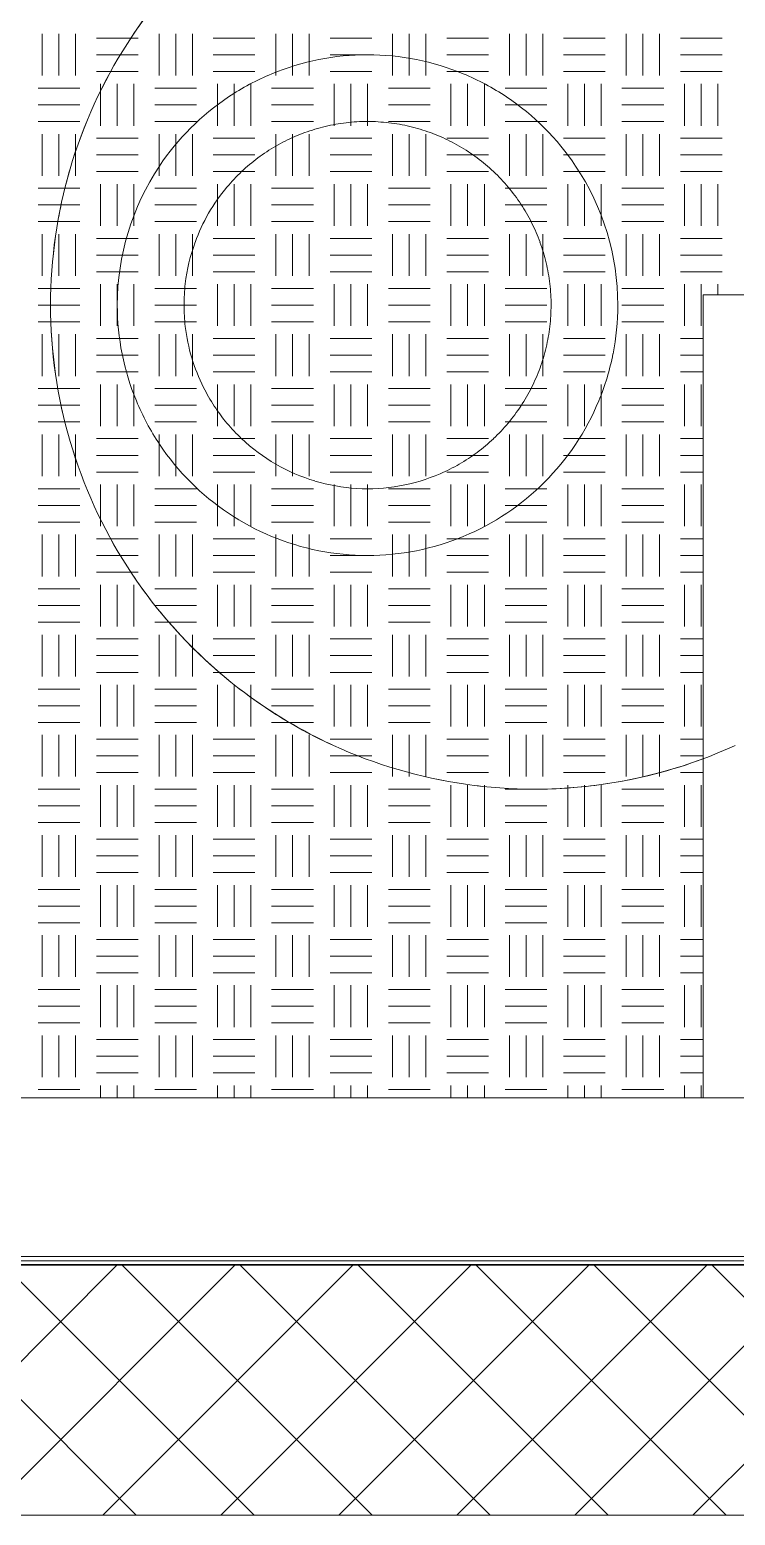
# Model space of a CAD drawing. Extents: x -932 to 937, y -179 to 471.
# Drawn here: x -450.54 to -433.63, y 258.94 to 294.54 of the extents above; entities that cross this region are included whole.
import ezdxf
from ezdxf.lldxf.tags import DXFTag

# ---------------------------------------------------------------- set-up
doc = ezdxf.new("R2010")
doc.units = 0
doc.layers.get('0').update_dxf_attribs({"lineweight": 13})
for name, color, linetype, lineweight in [('A-FLOR-____-OTLN', 7, 'Continuous', 9), ('A-FLOR-____-OVHD', 7, 'Strichpunkt - Fein', 9), ('A-GENM-____-OTLN', 7, 'Continuous', 9), ('A-WALL-____-MCUT', 7, 'Continuous', 35), ('A-WALL-____-PATT', 7, 'Continuous', 35), ('M-EQPM-____-OTLN', 7, 'Continuous', 9), ('S-GRID-____-OTLN', 7, 'Continuous', 5)]:
    doc.layers.add(name, color=color, linetype=linetype, lineweight=lineweight)
tags = doc.linetypes.add('_Rasterlinie_', pattern=[0.375, 0.2, -0.05, 0.075, -0.05]).pattern_tags.tags
tags[10:11] = [DXFTag(74, 4), DXFTag(75, 0), DXFTag(340, '0'), DXFTag(46, 1.0), DXFTag(50, 0.0), DXFTag(44, 0.0), DXFTag(45, 0.0)]
tags[8:9] = [DXFTag(74, 4), DXFTag(75, 0), DXFTag(340, '0'), DXFTag(46, 1.0), DXFTag(50, 0.0), DXFTag(44, 0.0), DXFTag(45, 0.0)]
tags[6:7] = [DXFTag(74, 4), DXFTag(75, 0), DXFTag(340, '0'), DXFTag(46, 1.0), DXFTag(50, 0.0), DXFTag(44, 0.0), DXFTag(45, 0.0)]
tags[4:5] = [DXFTag(74, 4), DXFTag(75, 0), DXFTag(340, '0'), DXFTag(46, 1.0), DXFTag(50, 0.0), DXFTag(44, 0.0), DXFTag(45, 0.0)]
tags = doc.linetypes.add('Strichpunkt - Fein', pattern=[0.2, 0.1, -0.05, 0, -0.05]).pattern_tags.tags
tags[10:11] = [DXFTag(74, 4), DXFTag(75, 0), DXFTag(340, '0'), DXFTag(46, 1.0), DXFTag(50, 0.0), DXFTag(44, 0.0), DXFTag(45, 0.0)]
tags[8:9] = [DXFTag(74, 4), DXFTag(75, 0), DXFTag(340, '0'), DXFTag(46, 1.0), DXFTag(50, 0.0), DXFTag(44, 0.0), DXFTag(45, 0.0)]
tags[6:7] = [DXFTag(74, 4), DXFTag(75, 0), DXFTag(340, '0'), DXFTag(46, 1.0), DXFTag(50, 0.0), DXFTag(44, 0.0), DXFTag(45, 0.0)]
tags[4:5] = [DXFTag(74, 4), DXFTag(75, 0), DXFTag(340, '0'), DXFTag(46, 1.0), DXFTag(50, 0.0), DXFTag(44, 0.0), DXFTag(45, 0.0)]

# ---------------------------------------------------------------- blocks, each defined once
blk = doc.blocks.new('Referenz-A0UJ2H83XE', base_point=(-932.309, -115.757))
at = {"layer": 'A-FLOR-____-OTLN', "color": 0, "linetype": 'Continuous', "ltscale": 0.13}
blk.add_line((-461.143, 268.938), (-415.143, 268.938), dxfattribs=at)
at = {"layer": 'A-FLOR-____-OVHD', "color": 0, "linetype": 'Strichpunkt - Fein', "ltscale": 0.13}
blk.add_line((-44.243, 264.938), (-808.143, 264.938), dxfattribs=at)
at = {"layer": 'A-GENM-____-OTLN', "color": 0, "linetype": 'Continuous', "ltscale": 0.13}
for p, q in [((-450.243, 293.438), (-450.243, 294.438)), ((-449.843, 293.438), (-449.843, 294.438)), ((-449.443, 293.438), (-449.443, 294.438)), ((-447.443, 293.438), (-447.443, 294.438)), ((-447.043, 293.438), (-447.043, 294.438)), ((-446.643, 293.438), (-446.643, 294.438)), ((-444.643, 293.438), (-444.643, 294.438)), ((-444.243, 293.438), (-444.243, 294.438)), ((-443.843, 293.438), (-443.843, 294.438)), ((-441.843, 293.438), (-441.843, 294.438)), ((-441.443, 293.438), (-441.443, 294.438)), ((-441.043, 293.438), (-441.043, 294.438)), ((-439.043, 293.438), (-439.043, 294.438)), ((-438.643, 293.438), (-438.643, 294.438)), ((-438.243, 293.438), (-438.243, 294.438)), ((-436.243, 293.438), (-436.243, 294.438)), ((-435.843, 293.438), (-435.843, 294.438)), ((-435.443, 293.438), (-435.443, 294.438)), ((-447.943, 294.338), (-448.943, 294.338)), ((-445.143, 294.338), (-446.143, 294.338)), ((-442.343, 294.338), (-443.343, 294.338)), ((-439.543, 294.338), (-440.543, 294.338)), ((-436.743, 294.338), (-437.743, 294.338)), ((-433.943, 294.338), (-434.943, 294.338)), ((-447.943, 293.938), (-448.943, 293.938)), ((-445.143, 293.938), (-446.143, 293.938)), ((-442.343, 293.938), (-443.343, 293.938)), ((-439.543, 293.938), (-440.543, 293.938)), ((-436.743, 293.938), (-437.743, 293.938)), ((-433.943, 293.938), (-434.943, 293.938)), ((-447.943, 293.538), (-448.943, 293.538)), ((-445.143, 293.538), (-446.143, 293.538)), ((-442.343, 293.538), (-443.343, 293.538)), ((-439.543, 293.538), (-440.543, 293.538)), ((-436.743, 293.538), (-437.743, 293.538)), ((-433.943, 293.538), (-434.943, 293.538)), ((-449.343, 293.138), (-450.343, 293.138)), ((-448.843, 292.238), (-448.843, 293.238)), ((-448.443, 292.238), (-448.443, 293.238)), ((-448.043, 292.238), (-448.043, 293.238)), ((-446.543, 293.138), (-447.543, 293.138)), ((-446.043, 292.238), (-446.043, 293.238)), ((-445.643, 292.238), (-445.643, 293.238)), ((-445.243, 292.238), (-445.243, 293.238)), ((-443.743, 293.138), (-444.743, 293.138)), ((-443.243, 292.238), (-443.243, 293.238)), ((-442.843, 292.238), (-442.843, 293.238)), ((-442.443, 292.238), (-442.443, 293.238)), ((-440.943, 293.138), (-441.943, 293.138)), ((-440.443, 292.238), (-440.443, 293.238)), ((-440.043, 292.238), (-440.043, 293.238)), ((-439.643, 292.238), (-439.643, 293.238)), ((-438.143, 293.138), (-439.143, 293.138)), ((-437.643, 292.238), (-437.643, 293.238)), ((-437.243, 292.238), (-437.243, 293.238)), ((-436.843, 292.238), (-436.843, 293.238)), ((-435.343, 293.138), (-436.343, 293.138)), ((-434.843, 292.238), (-434.843, 293.238)), ((-434.443, 292.238), (-434.443, 293.238)), ((-434.043, 292.238), (-434.043, 293.238)), ((-449.343, 292.738), (-450.343, 292.738)), ((-446.543, 292.738), (-447.543, 292.738)), ((-443.743, 292.738), (-444.743, 292.738)), ((-440.943, 292.738), (-441.943, 292.738)), ((-438.143, 292.738), (-439.143, 292.738)), ((-435.343, 292.738), (-436.343, 292.738)), ((-449.343, 292.338), (-450.343, 292.338)), ((-446.543, 292.338), (-447.543, 292.338)), ((-443.743, 292.338), (-444.743, 292.338)), ((-440.943, 292.338), (-441.943, 292.338)), ((-438.143, 292.338), (-439.143, 292.338)), ((-435.343, 292.338), (-436.343, 292.338)), ((-450.243, 291.038), (-450.243, 292.038)), ((-449.843, 291.038), (-449.843, 292.038)), ((-449.443, 291.038), (-449.443, 292.038)), ((-447.943, 291.938), (-448.943, 291.938)), ((-447.443, 291.038), (-447.443, 292.038)), ((-447.043, 291.038), (-447.043, 292.038)), ((-446.643, 291.038), (-446.643, 292.038)), ((-445.143, 291.938), (-446.143, 291.938)), ((-444.643, 291.038), (-444.643, 292.038)), ((-444.243, 291.038), (-444.243, 292.038)), ((-443.843, 291.038), (-443.843, 292.038)), ((-442.343, 291.938), (-443.343, 291.938)), ((-441.843, 291.038), (-441.843, 292.038)), ((-441.443, 291.038), (-441.443, 292.038)), ((-441.043, 291.038), (-441.043, 292.038)), ((-439.543, 291.938), (-440.543, 291.938)), ((-439.043, 291.038), (-439.043, 292.038)), ((-438.643, 291.038), (-438.643, 292.038)), ((-438.243, 291.038), (-438.243, 292.038)), ((-436.743, 291.938), (-437.743, 291.938)), ((-436.243, 291.038), (-436.243, 292.038)), ((-435.843, 291.038), (-435.843, 292.038)), ((-435.443, 291.038), (-435.443, 292.038)), ((-433.943, 291.938), (-434.943, 291.938)), ((-447.943, 291.538), (-448.943, 291.538)), ((-445.143, 291.538), (-446.143, 291.538)), ((-442.343, 291.538), (-443.343, 291.538)), ((-439.543, 291.538), (-440.543, 291.538)), ((-436.743, 291.538), (-437.743, 291.538)), ((-433.943, 291.538), (-434.943, 291.538)), ((-447.943, 291.138), (-448.943, 291.138)), ((-445.143, 291.138), (-446.143, 291.138)), ((-442.343, 291.138), (-443.343, 291.138)), ((-439.543, 291.138), (-440.543, 291.138)), ((-436.743, 291.138), (-437.743, 291.138)), ((-433.943, 291.138), (-434.943, 291.138)), ((-449.343, 290.738), (-450.343, 290.738)), ((-448.843, 289.838), (-448.843, 290.838)), ((-448.443, 289.838), (-448.443, 290.838)), ((-448.043, 289.838), (-448.043, 290.838)), ((-446.543, 290.738), (-447.543, 290.738)), ((-446.043, 289.838), (-446.043, 290.838)), ((-445.643, 289.838), (-445.643, 290.838)), ((-445.243, 289.838), (-445.243, 290.838)), ((-443.743, 290.738), (-444.743, 290.738)), ((-443.243, 289.838), (-443.243, 290.838)), ((-442.843, 289.838), (-442.843, 290.838)), ((-442.443, 289.838), (-442.443, 290.838)), ((-440.943, 290.738), (-441.943, 290.738)), ((-440.443, 289.838), (-440.443, 290.838)), ((-440.043, 289.838), (-440.043, 290.838)), ((-439.643, 289.838), (-439.643, 290.838)), ((-438.143, 290.738), (-439.143, 290.738)), ((-437.643, 289.838), (-437.643, 290.838)), ((-437.243, 289.838), (-437.243, 290.838)), ((-436.843, 289.838), (-436.843, 290.838)), ((-435.343, 290.738), (-436.343, 290.738)), ((-434.843, 289.838), (-434.843, 290.838)), ((-434.443, 289.838), (-434.443, 290.838)), ((-434.043, 289.838), (-434.043, 290.838)), ((-449.343, 290.338), (-450.343, 290.338)), ((-446.543, 290.338), (-447.543, 290.338)), ((-443.743, 290.338), (-444.743, 290.338)), ((-440.943, 290.338), (-441.943, 290.338)), ((-438.143, 290.338), (-439.143, 290.338)), ((-435.343, 290.338), (-436.343, 290.338)), ((-449.343, 289.938), (-450.343, 289.938)), ((-446.543, 289.938), (-447.543, 289.938)), ((-443.743, 289.938), (-444.743, 289.938)), ((-440.943, 289.938), (-441.943, 289.938)), ((-438.143, 289.938), (-439.143, 289.938)), ((-435.343, 289.938), (-436.343, 289.938)), ((-450.243, 288.638), (-450.243, 289.638)), ((-449.843, 288.638), (-449.843, 289.638)), ((-449.443, 288.638), (-449.443, 289.638)), ((-447.943, 289.538), (-448.943, 289.538)), ((-447.443, 288.638), (-447.443, 289.638)), ((-447.043, 288.638), (-447.043, 289.638)), ((-446.643, 288.638), (-446.643, 289.638)), ((-445.143, 289.538), (-446.143, 289.538)), ((-444.643, 288.638), (-444.643, 289.638)), ((-444.243, 288.638), (-444.243, 289.638)), ((-443.843, 288.638), (-443.843, 289.638)), ((-442.343, 289.538), (-443.343, 289.538)), ((-441.843, 288.638), (-441.843, 289.638)), ((-441.443, 288.638), (-441.443, 289.638)), ((-441.043, 288.638), (-441.043, 289.638)), ((-439.543, 289.538), (-440.543, 289.538)), ((-439.043, 288.638), (-439.043, 289.638)), ((-438.643, 288.638), (-438.643, 289.638)), ((-438.243, 288.638), (-438.243, 289.638)), ((-436.743, 289.538), (-437.743, 289.538)), ((-436.243, 288.638), (-436.243, 289.638)), ((-435.843, 288.638), (-435.843, 289.638)), ((-435.443, 288.638), (-435.443, 289.638)), ((-433.943, 289.538), (-434.943, 289.538)), ((-447.943, 289.138), (-448.943, 289.138)), ((-445.143, 289.138), (-446.143, 289.138)), ((-442.343, 289.138), (-443.343, 289.138)), ((-439.543, 289.138), (-440.543, 289.138)), ((-436.743, 289.138), (-437.743, 289.138)), ((-433.943, 289.138), (-434.943, 289.138)), ((-447.943, 288.738), (-448.943, 288.738)), ((-445.143, 288.738), (-446.143, 288.738)), ((-442.343, 288.738), (-443.343, 288.738)), ((-439.543, 288.738), (-440.543, 288.738)), ((-436.743, 288.738), (-437.743, 288.738)), ((-433.943, 288.738), (-434.943, 288.738)), ((-448.843, 287.438), (-448.843, 288.438)), ((-448.443, 287.438), (-448.443, 288.438)), ((-448.043, 287.438), (-448.043, 288.438)), ((-446.043, 287.438), (-446.043, 288.438)), ((-445.643, 287.438), (-445.643, 288.438)), ((-445.243, 287.438), (-445.243, 288.438)), ((-443.243, 287.438), (-443.243, 288.438)), ((-442.843, 287.438), (-442.843, 288.438)), ((-442.443, 287.438), (-442.443, 288.438)), ((-440.443, 287.438), (-440.443, 288.438)), ((-440.043, 287.438), (-440.043, 288.438)), ((-439.643, 287.438), (-439.643, 288.438)), ((-437.643, 287.438), (-437.643, 288.438)), ((-437.243, 287.438), (-437.243, 288.438)), ((-436.843, 287.438), (-436.843, 288.438)), ((-434.843, 287.438), (-434.843, 288.438)), ((-434.443, 287.438), (-434.443, 288.438)), ((-434.043, 288.188), (-434.043, 288.438)), ((-449.343, 288.338), (-450.343, 288.338)), ((-446.543, 288.338), (-447.543, 288.338)), ((-443.743, 288.338), (-444.743, 288.338)), ((-440.943, 288.338), (-441.943, 288.338)), ((-438.143, 288.338), (-439.143, 288.338)), ((-435.343, 288.338), (-436.343, 288.338)), ((-415.143, 288.188), (-434.393, 288.188)), ((-434.393, 288.188), (-434.393, 268.938)), ((-434.393, 268.938), (-434.393, 288.188)), ((-434.393, 288.188), (-415.143, 288.188)), ((-449.343, 287.938), (-450.343, 287.938)), ((-446.543, 287.938), (-447.543, 287.938)), ((-443.743, 287.938), (-444.743, 287.938)), ((-440.943, 287.938), (-441.943, 287.938)), ((-438.143, 287.938), (-439.143, 287.938)), ((-435.343, 287.938), (-436.343, 287.938)), ((-449.343, 287.538), (-450.343, 287.538)), ((-446.543, 287.538), (-447.543, 287.538)), ((-443.743, 287.538), (-444.743, 287.538)), ((-440.943, 287.538), (-441.943, 287.538)), ((-438.143, 287.538), (-439.143, 287.538)), ((-435.343, 287.538), (-436.343, 287.538)), ((-450.243, 286.238), (-450.243, 287.238)), ((-449.843, 286.238), (-449.843, 287.238)), ((-449.443, 286.238), (-449.443, 287.238)), ((-447.943, 287.138), (-448.943, 287.138)), ((-447.443, 286.238), (-447.443, 287.238)), ((-447.043, 286.238), (-447.043, 287.238)), ((-446.643, 286.238), (-446.643, 287.238)), ((-445.143, 287.138), (-446.143, 287.138)), ((-444.643, 286.238), (-444.643, 287.238)), ((-444.243, 286.238), (-444.243, 287.238)), ((-443.843, 286.238), (-443.843, 287.238)), ((-442.343, 287.138), (-443.343, 287.138)), ((-441.843, 286.238), (-441.843, 287.238)), ((-441.443, 286.238), (-441.443, 287.238)), ((-441.043, 286.238), (-441.043, 287.238)), ((-439.543, 287.138), (-440.543, 287.138)), ((-439.043, 286.238), (-439.043, 287.238)), ((-438.643, 286.238), (-438.643, 287.238)), ((-438.243, 286.238), (-438.243, 287.238)), ((-436.743, 287.138), (-437.743, 287.138)), ((-436.243, 286.238), (-436.243, 287.238)), ((-435.843, 286.238), (-435.843, 287.238)), ((-435.443, 286.238), (-435.443, 287.238)), ((-434.388, 287.138), (-434.943, 287.138)), ((-447.943, 286.738), (-448.943, 286.738)), ((-445.143, 286.738), (-446.143, 286.738)), ((-442.343, 286.738), (-443.343, 286.738)), ((-439.543, 286.738), (-440.543, 286.738)), ((-436.743, 286.738), (-437.743, 286.738)), ((-434.388, 286.738), (-434.943, 286.738)), ((-447.943, 286.338), (-448.943, 286.338)), ((-445.143, 286.338), (-446.143, 286.338)), ((-442.343, 286.338), (-443.343, 286.338)), ((-439.543, 286.338), (-440.543, 286.338)), ((-436.743, 286.338), (-437.743, 286.338)), ((-434.388, 286.338), (-434.943, 286.338)), ((-449.343, 285.938), (-450.343, 285.938)), ((-448.843, 285.038), (-448.843, 286.038)), ((-448.443, 285.038), (-448.443, 286.038)), ((-448.043, 285.038), (-448.043, 286.038)), ((-446.543, 285.938), (-447.543, 285.938)), ((-446.043, 285.038), (-446.043, 286.038)), ((-445.643, 285.038), (-445.643, 286.038)), ((-445.243, 285.038), (-445.243, 286.038)), ((-443.743, 285.938), (-444.743, 285.938)), ((-443.243, 285.038), (-443.243, 286.038)), ((-442.843, 285.038), (-442.843, 286.038)), ((-442.443, 285.038), (-442.443, 286.038)), ((-440.943, 285.938), (-441.943, 285.938)), ((-440.443, 285.038), (-440.443, 286.038)), ((-440.043, 285.038), (-440.043, 286.038)), ((-439.643, 285.038), (-439.643, 286.038)), ((-438.143, 285.938), (-439.143, 285.938)), ((-437.643, 285.038), (-437.643, 286.038)), ((-437.243, 285.038), (-437.243, 286.038)), ((-436.843, 285.038), (-436.843, 286.038)), ((-435.343, 285.938), (-436.343, 285.938)), ((-434.843, 285.038), (-434.843, 286.038)), ((-434.443, 285.038), (-434.443, 286.038)), ((-449.343, 285.538), (-450.343, 285.538)), ((-446.543, 285.538), (-447.543, 285.538)), ((-443.743, 285.538), (-444.743, 285.538)), ((-440.943, 285.538), (-441.943, 285.538)), ((-438.143, 285.538), (-439.143, 285.538)), ((-435.343, 285.538), (-436.343, 285.538)), ((-449.343, 285.138), (-450.343, 285.138)), ((-450.243, 283.838), (-450.243, 284.838)), ((-449.843, 283.838), (-449.843, 284.838)), ((-449.443, 283.838), (-449.443, 284.838)), ((-446.543, 285.138), (-447.543, 285.138)), ((-447.443, 283.838), (-447.443, 284.838)), ((-447.043, 283.838), (-447.043, 284.838)), ((-446.643, 283.838), (-446.643, 284.838)), ((-443.743, 285.138), (-444.743, 285.138)), ((-444.643, 283.838), (-444.643, 284.838)), ((-444.243, 283.838), (-444.243, 284.838)), ((-443.843, 283.838), (-443.843, 284.838)), ((-440.943, 285.138), (-441.943, 285.138)), ((-441.843, 283.838), (-441.843, 284.838)), ((-441.443, 283.838), (-441.443, 284.838)), ((-441.043, 283.838), (-441.043, 284.838)), ((-438.143, 285.138), (-439.143, 285.138)), ((-439.043, 283.838), (-439.043, 284.838)), ((-438.643, 283.838), (-438.643, 284.838)), ((-438.243, 283.838), (-438.243, 284.838)), ((-435.343, 285.138), (-436.343, 285.138)), ((-436.243, 283.838), (-436.243, 284.838)), ((-435.843, 283.838), (-435.843, 284.838)), ((-435.443, 283.838), (-435.443, 284.838)), ((-447.943, 284.738), (-448.943, 284.738)), ((-445.143, 284.738), (-446.143, 284.738)), ((-442.343, 284.738), (-443.343, 284.738)), ((-439.543, 284.738), (-440.543, 284.738)), ((-436.743, 284.738), (-437.743, 284.738)), ((-434.388, 284.738), (-434.943, 284.738)), ((-447.943, 284.338), (-448.943, 284.338)), ((-445.143, 284.338), (-446.143, 284.338)), ((-442.343, 284.338), (-443.343, 284.338)), ((-439.543, 284.338), (-440.543, 284.338)), ((-436.743, 284.338), (-437.743, 284.338)), ((-434.388, 284.338), (-434.943, 284.338)), ((-447.943, 283.938), (-448.943, 283.938)), ((-445.143, 283.938), (-446.143, 283.938)), ((-442.343, 283.938), (-443.343, 283.938)), ((-439.543, 283.938), (-440.543, 283.938)), ((-436.743, 283.938), (-437.743, 283.938)), ((-434.389, 283.938), (-434.943, 283.938)), ((-449.343, 283.538), (-450.343, 283.538)), ((-448.843, 282.638), (-448.843, 283.638)), ((-448.443, 282.638), (-448.443, 283.638)), ((-448.043, 282.638), (-448.043, 283.638)), ((-446.543, 283.538), (-447.543, 283.538)), ((-446.043, 282.638), (-446.043, 283.638)), ((-445.643, 282.638), (-445.643, 283.638)), ((-445.243, 282.638), (-445.243, 283.638)), ((-443.743, 283.538), (-444.743, 283.538)), ((-443.243, 282.638), (-443.243, 283.638)), ((-442.843, 282.638), (-442.843, 283.638)), ((-442.443, 282.638), (-442.443, 283.638)), ((-440.943, 283.538), (-441.943, 283.538)), ((-440.443, 282.638), (-440.443, 283.638)), ((-440.043, 282.638), (-440.043, 283.638)), ((-439.643, 282.638), (-439.643, 283.638)), ((-438.143, 283.538), (-439.143, 283.538)), ((-437.643, 282.638), (-437.643, 283.638)), ((-437.243, 282.638), (-437.243, 283.638)), ((-436.843, 282.638), (-436.843, 283.638)), ((-435.343, 283.538), (-436.343, 283.538)), ((-434.843, 282.638), (-434.843, 283.638)), ((-434.443, 282.638), (-434.443, 283.638)), ((-449.343, 283.138), (-450.343, 283.138)), ((-446.543, 283.138), (-447.543, 283.138)), ((-443.743, 283.138), (-444.743, 283.138)), ((-440.943, 283.138), (-441.943, 283.138)), ((-438.143, 283.138), (-439.143, 283.138)), ((-435.343, 283.138), (-436.343, 283.138)), ((-449.343, 282.738), (-450.343, 282.738)), ((-446.543, 282.738), (-447.543, 282.738)), ((-443.743, 282.738), (-444.743, 282.738)), ((-440.943, 282.738), (-441.943, 282.738)), ((-438.143, 282.738), (-439.143, 282.738)), ((-435.343, 282.738), (-436.343, 282.738)), ((-450.243, 281.438), (-450.243, 282.438)), ((-449.843, 281.438), (-449.843, 282.438)), ((-449.443, 281.438), (-449.443, 282.438)), ((-447.943, 282.338), (-448.943, 282.338)), ((-447.443, 281.438), (-447.443, 282.438)), ((-447.043, 281.438), (-447.043, 282.438)), ((-446.643, 281.438), (-446.643, 282.438)), ((-445.143, 282.338), (-446.143, 282.338)), ((-444.643, 281.438), (-444.643, 282.438)), ((-444.243, 281.438), (-444.243, 282.438)), ((-443.843, 281.438), (-443.843, 282.438)), ((-442.343, 282.338), (-443.343, 282.338)), ((-441.843, 281.438), (-441.843, 282.438)), ((-441.443, 281.438), (-441.443, 282.438)), ((-441.043, 281.438), (-441.043, 282.438)), ((-439.543, 282.338), (-440.543, 282.338)), ((-439.043, 281.438), (-439.043, 282.438)), ((-438.643, 281.438), (-438.643, 282.438)), ((-438.243, 281.438), (-438.243, 282.438)), ((-436.743, 282.338), (-437.743, 282.338)), ((-436.243, 281.438), (-436.243, 282.438)), ((-435.843, 281.438), (-435.843, 282.438)), ((-435.443, 281.438), (-435.443, 282.438)), ((-434.389, 282.338), (-434.943, 282.338)), ((-447.943, 281.938), (-448.943, 281.938)), ((-445.143, 281.938), (-446.143, 281.938)), ((-442.343, 281.938), (-443.343, 281.938)), ((-439.543, 281.938), (-440.543, 281.938)), ((-436.743, 281.938), (-437.743, 281.938)), ((-434.389, 281.938), (-434.943, 281.938)), ((-447.943, 281.538), (-448.943, 281.538)), ((-445.143, 281.538), (-446.143, 281.538)), ((-442.343, 281.538), (-443.343, 281.538)), ((-439.543, 281.538), (-440.543, 281.538)), ((-436.743, 281.538), (-437.743, 281.538)), ((-434.389, 281.538), (-434.943, 281.538)), ((-449.343, 281.138), (-450.343, 281.138)), ((-448.843, 280.238), (-448.843, 281.238)), ((-448.443, 280.238), (-448.443, 281.238)), ((-448.043, 280.238), (-448.043, 281.238)), ((-446.543, 281.138), (-447.543, 281.138)), ((-446.043, 280.238), (-446.043, 281.238)), ((-445.643, 280.238), (-445.643, 281.238)), ((-445.243, 280.238), (-445.243, 281.238)), ((-443.743, 281.138), (-444.743, 281.138)), ((-443.243, 280.238), (-443.243, 281.238)), ((-442.843, 280.238), (-442.843, 281.238)), ((-442.443, 280.238), (-442.443, 281.238)), ((-440.943, 281.138), (-441.943, 281.138)), ((-440.443, 280.238), (-440.443, 281.238)), ((-440.043, 280.238), (-440.043, 281.238)), ((-439.643, 280.238), (-439.643, 281.238)), ((-438.143, 281.138), (-439.143, 281.138)), ((-437.643, 280.238), (-437.643, 281.238)), ((-437.243, 280.238), (-437.243, 281.238)), ((-436.843, 280.238), (-436.843, 281.238)), ((-435.343, 281.138), (-436.343, 281.138)), ((-434.843, 280.238), (-434.843, 281.238)), ((-434.443, 280.238), (-434.443, 281.238)), ((-449.343, 280.738), (-450.343, 280.738)), ((-446.543, 280.738), (-447.543, 280.738)), ((-443.743, 280.738), (-444.743, 280.738)), ((-440.943, 280.738), (-441.943, 280.738)), ((-438.143, 280.738), (-439.143, 280.738)), ((-435.343, 280.738), (-436.343, 280.738)), ((-449.343, 280.338), (-450.343, 280.338)), ((-446.543, 280.338), (-447.543, 280.338)), ((-443.743, 280.338), (-444.743, 280.338)), ((-440.943, 280.338), (-441.943, 280.338)), ((-438.143, 280.338), (-439.143, 280.338)), ((-435.343, 280.338), (-436.343, 280.338)), ((-450.243, 279.038), (-450.243, 280.038)), ((-449.843, 279.038), (-449.843, 280.038)), ((-449.443, 279.038), (-449.443, 280.038)), ((-447.943, 279.938), (-448.943, 279.938)), ((-447.443, 279.038), (-447.443, 280.038)), ((-447.043, 279.038), (-447.043, 280.038)), ((-446.643, 279.038), (-446.643, 280.038)), ((-445.143, 279.938), (-446.143, 279.938)), ((-444.643, 279.038), (-444.643, 280.038)), ((-444.243, 279.038), (-444.243, 280.038)), ((-443.843, 279.038), (-443.843, 280.038)), ((-442.343, 279.938), (-443.343, 279.938)), ((-441.843, 279.038), (-441.843, 280.038)), ((-441.443, 279.038), (-441.443, 280.038)), ((-441.043, 279.038), (-441.043, 280.038)), ((-439.543, 279.938), (-440.543, 279.938)), ((-439.043, 279.038), (-439.043, 280.038)), ((-438.643, 279.038), (-438.643, 280.038)), ((-438.243, 279.038), (-438.243, 280.038)), ((-436.743, 279.938), (-437.743, 279.938)), ((-436.243, 279.038), (-436.243, 280.038)), ((-435.843, 279.038), (-435.843, 280.038)), ((-435.443, 279.038), (-435.443, 280.038)), ((-434.39, 279.938), (-434.943, 279.938)), ((-447.943, 279.538), (-448.943, 279.538)), ((-445.143, 279.538), (-446.143, 279.538)), ((-442.343, 279.538), (-443.343, 279.538)), ((-439.543, 279.538), (-440.543, 279.538)), ((-436.743, 279.538), (-437.743, 279.538)), ((-434.39, 279.538), (-434.943, 279.538)), ((-447.943, 279.138), (-448.943, 279.138)), ((-445.143, 279.138), (-446.143, 279.138)), ((-442.343, 279.138), (-443.343, 279.138)), ((-439.543, 279.138), (-440.543, 279.138)), ((-436.743, 279.138), (-437.743, 279.138)), ((-434.39, 279.138), (-434.943, 279.138)), ((-448.843, 277.838), (-448.843, 278.838)), ((-448.443, 277.838), (-448.443, 278.838)), ((-448.043, 277.838), (-448.043, 278.838)), ((-446.043, 277.838), (-446.043, 278.838)), ((-445.643, 277.838), (-445.643, 278.838)), ((-445.243, 277.838), (-445.243, 278.838)), ((-443.243, 277.838), (-443.243, 278.838)), ((-442.843, 277.838), (-442.843, 278.838)), ((-442.443, 277.838), (-442.443, 278.838)), ((-440.443, 277.838), (-440.443, 278.838)), ((-440.043, 277.838), (-440.043, 278.838)), ((-439.643, 277.838), (-439.643, 278.838)), ((-437.643, 277.838), (-437.643, 278.838)), ((-437.243, 277.838), (-437.243, 278.838)), ((-436.843, 277.838), (-436.843, 278.838)), ((-434.843, 277.838), (-434.843, 278.838)), ((-434.443, 277.838), (-434.443, 278.838)), ((-449.343, 278.738), (-450.343, 278.738)), ((-446.543, 278.738), (-447.543, 278.738)), ((-443.743, 278.738), (-444.743, 278.738)), ((-440.943, 278.738), (-441.943, 278.738)), ((-438.143, 278.738), (-439.143, 278.738)), ((-435.343, 278.738), (-436.343, 278.738)), ((-449.343, 278.338), (-450.343, 278.338)), ((-446.543, 278.338), (-447.543, 278.338)), ((-443.743, 278.338), (-444.743, 278.338)), ((-440.943, 278.338), (-441.943, 278.338)), ((-438.143, 278.338), (-439.143, 278.338)), ((-435.343, 278.338), (-436.343, 278.338)), ((-449.343, 277.938), (-450.343, 277.938)), ((-446.543, 277.938), (-447.543, 277.938)), ((-443.743, 277.938), (-444.743, 277.938)), ((-440.943, 277.938), (-441.943, 277.938)), ((-438.143, 277.938), (-439.143, 277.938)), ((-435.343, 277.938), (-436.343, 277.938)), ((-450.243, 276.638), (-450.243, 277.638)), ((-449.843, 276.638), (-449.843, 277.638)), ((-449.443, 276.638), (-449.443, 277.638)), ((-447.943, 277.538), (-448.943, 277.538)), ((-447.443, 276.638), (-447.443, 277.638)), ((-447.043, 276.638), (-447.043, 277.638)), ((-446.643, 276.638), (-446.643, 277.638)), ((-445.143, 277.538), (-446.143, 277.538)), ((-444.643, 276.638), (-444.643, 277.638)), ((-444.243, 276.638), (-444.243, 277.638)), ((-443.843, 276.638), (-443.843, 277.638)), ((-442.343, 277.538), (-443.343, 277.538)), ((-441.843, 276.638), (-441.843, 277.638)), ((-441.443, 276.638), (-441.443, 277.638)), ((-441.043, 276.638), (-441.043, 277.638)), ((-439.543, 277.538), (-440.543, 277.538)), ((-439.043, 276.638), (-439.043, 277.638)), ((-438.643, 276.638), (-438.643, 277.638)), ((-438.243, 276.638), (-438.243, 277.638)), ((-436.743, 277.538), (-437.743, 277.538)), ((-436.243, 276.638), (-436.243, 277.638)), ((-435.843, 276.638), (-435.843, 277.638)), ((-435.443, 276.638), (-435.443, 277.638)), ((-434.391, 277.538), (-434.943, 277.538)), ((-447.943, 277.138), (-448.943, 277.138)), ((-445.143, 277.138), (-446.143, 277.138)), ((-442.343, 277.138), (-443.343, 277.138)), ((-439.543, 277.138), (-440.543, 277.138)), ((-436.743, 277.138), (-437.743, 277.138)), ((-434.391, 277.138), (-434.943, 277.138)), ((-447.943, 276.738), (-448.943, 276.738)), ((-445.143, 276.738), (-446.143, 276.738)), ((-442.343, 276.738), (-443.343, 276.738)), ((-439.543, 276.738), (-440.543, 276.738)), ((-436.743, 276.738), (-437.743, 276.738)), ((-434.391, 276.738), (-434.943, 276.738)), ((-449.343, 276.338), (-450.343, 276.338)), ((-448.843, 275.438), (-448.843, 276.438)), ((-448.443, 275.438), (-448.443, 276.438)), ((-448.043, 275.438), (-448.043, 276.438)), ((-446.543, 276.338), (-447.543, 276.338)), ((-446.043, 275.438), (-446.043, 276.438)), ((-445.643, 275.438), (-445.643, 276.438)), ((-445.243, 275.438), (-445.243, 276.438)), ((-443.743, 276.338), (-444.743, 276.338)), ((-443.243, 275.438), (-443.243, 276.438)), ((-442.843, 275.438), (-442.843, 276.438)), ((-442.443, 275.438), (-442.443, 276.438)), ((-440.943, 276.338), (-441.943, 276.338)), ((-440.443, 275.438), (-440.443, 276.438)), ((-440.043, 275.438), (-440.043, 276.438)), ((-439.643, 275.438), (-439.643, 276.438)), ((-438.143, 276.338), (-439.143, 276.338)), ((-437.643, 275.438), (-437.643, 276.438)), ((-437.243, 275.438), (-437.243, 276.438)), ((-436.843, 275.438), (-436.843, 276.438)), ((-435.343, 276.338), (-436.343, 276.338)), ((-434.843, 275.438), (-434.843, 276.438)), ((-434.443, 275.438), (-434.443, 276.438)), ((-449.343, 275.938), (-450.343, 275.938)), ((-446.543, 275.938), (-447.543, 275.938)), ((-443.743, 275.938), (-444.743, 275.938)), ((-440.943, 275.938), (-441.943, 275.938)), ((-438.143, 275.938), (-439.143, 275.938)), ((-435.343, 275.938), (-436.343, 275.938)), ((-449.343, 275.538), (-450.343, 275.538)), ((-450.243, 274.238), (-450.243, 275.238)), ((-449.843, 274.238), (-449.843, 275.238)), ((-449.443, 274.238), (-449.443, 275.238)), ((-446.543, 275.538), (-447.543, 275.538)), ((-447.443, 274.238), (-447.443, 275.238)), ((-447.043, 274.238), (-447.043, 275.238)), ((-446.643, 274.238), (-446.643, 275.238)), ((-443.743, 275.538), (-444.743, 275.538)), ((-444.643, 274.238), (-444.643, 275.238)), ((-444.243, 274.238), (-444.243, 275.238)), ((-443.843, 274.238), (-443.843, 275.238)), ((-440.943, 275.538), (-441.943, 275.538)), ((-441.843, 274.238), (-441.843, 275.238)), ((-441.443, 274.238), (-441.443, 275.238)), ((-441.043, 274.238), (-441.043, 275.238)), ((-438.143, 275.538), (-439.143, 275.538)), ((-439.043, 274.238), (-439.043, 275.238)), ((-438.643, 274.238), (-438.643, 275.238)), ((-438.243, 274.238), (-438.243, 275.238)), ((-435.343, 275.538), (-436.343, 275.538)), ((-436.243, 274.238), (-436.243, 275.238)), ((-435.843, 274.238), (-435.843, 275.238)), ((-435.443, 274.238), (-435.443, 275.238)), ((-447.943, 275.138), (-448.943, 275.138)), ((-445.143, 275.138), (-446.143, 275.138)), ((-442.343, 275.138), (-443.343, 275.138)), ((-439.543, 275.138), (-440.543, 275.138)), ((-436.743, 275.138), (-437.743, 275.138)), ((-434.391, 275.138), (-434.943, 275.138)), ((-447.943, 274.738), (-448.943, 274.738)), ((-445.143, 274.738), (-446.143, 274.738)), ((-442.343, 274.738), (-443.343, 274.738)), ((-439.543, 274.738), (-440.543, 274.738)), ((-436.743, 274.738), (-437.743, 274.738)), ((-434.392, 274.738), (-434.943, 274.738)), ((-447.943, 274.338), (-448.943, 274.338)), ((-445.143, 274.338), (-446.143, 274.338)), ((-442.343, 274.338), (-443.343, 274.338)), ((-439.543, 274.338), (-440.543, 274.338)), ((-436.743, 274.338), (-437.743, 274.338)), ((-434.392, 274.338), (-434.943, 274.338)), ((-449.343, 273.938), (-450.343, 273.938)), ((-448.843, 273.038), (-448.843, 274.038)), ((-448.443, 273.038), (-448.443, 274.038)), ((-448.043, 273.038), (-448.043, 274.038)), ((-446.543, 273.938), (-447.543, 273.938)), ((-446.043, 273.038), (-446.043, 274.038)), ((-445.643, 273.038), (-445.643, 274.038)), ((-445.243, 273.038), (-445.243, 274.038)), ((-443.743, 273.938), (-444.743, 273.938)), ((-443.243, 273.038), (-443.243, 274.038)), ((-442.843, 273.038), (-442.843, 274.038)), ((-442.443, 273.038), (-442.443, 274.038)), ((-440.943, 273.938), (-441.943, 273.938)), ((-440.443, 273.038), (-440.443, 274.038)), ((-440.043, 273.038), (-440.043, 274.038)), ((-439.643, 273.038), (-439.643, 274.038)), ((-438.143, 273.938), (-439.143, 273.938)), ((-437.643, 273.038), (-437.643, 274.038)), ((-437.243, 273.038), (-437.243, 274.038)), ((-436.843, 273.038), (-436.843, 274.038)), ((-435.343, 273.938), (-436.343, 273.938)), ((-434.843, 273.038), (-434.843, 274.038)), ((-434.443, 273.038), (-434.443, 274.038)), ((-449.343, 273.538), (-450.343, 273.538)), ((-446.543, 273.538), (-447.543, 273.538)), ((-443.743, 273.538), (-444.743, 273.538)), ((-440.943, 273.538), (-441.943, 273.538)), ((-438.143, 273.538), (-439.143, 273.538)), ((-435.343, 273.538), (-436.343, 273.538)), ((-449.343, 273.138), (-450.343, 273.138)), ((-446.543, 273.138), (-447.543, 273.138)), ((-443.743, 273.138), (-444.743, 273.138)), ((-440.943, 273.138), (-441.943, 273.138)), ((-438.143, 273.138), (-439.143, 273.138)), ((-435.343, 273.138), (-436.343, 273.138)), ((-450.243, 271.838), (-450.243, 272.838)), ((-449.843, 271.838), (-449.843, 272.838)), ((-449.443, 271.838), (-449.443, 272.838)), ((-447.943, 272.738), (-448.943, 272.738)), ((-447.443, 271.838), (-447.443, 272.838)), ((-447.043, 271.838), (-447.043, 272.838)), ((-446.643, 271.838), (-446.643, 272.838)), ((-445.143, 272.738), (-446.143, 272.738)), ((-444.643, 271.838), (-444.643, 272.838)), ((-444.243, 271.838), (-444.243, 272.838)), ((-443.843, 271.838), (-443.843, 272.838)), ((-442.343, 272.738), (-443.343, 272.738)), ((-441.843, 271.838), (-441.843, 272.838)), ((-441.443, 271.838), (-441.443, 272.838)), ((-441.043, 271.838), (-441.043, 272.838)), ((-439.543, 272.738), (-440.543, 272.738)), ((-439.043, 271.838), (-439.043, 272.838)), ((-438.643, 271.838), (-438.643, 272.838)), ((-438.243, 271.838), (-438.243, 272.838)), ((-436.743, 272.738), (-437.743, 272.738)), ((-436.243, 271.838), (-436.243, 272.838)), ((-435.843, 271.838), (-435.843, 272.838)), ((-435.443, 271.838), (-435.443, 272.838)), ((-434.392, 272.738), (-434.943, 272.738)), ((-447.943, 272.338), (-448.943, 272.338)), ((-445.143, 272.338), (-446.143, 272.338)), ((-442.343, 272.338), (-443.343, 272.338)), ((-439.543, 272.338), (-440.543, 272.338)), ((-436.743, 272.338), (-437.743, 272.338)), ((-434.392, 272.338), (-434.943, 272.338)), ((-447.943, 271.938), (-448.943, 271.938)), ((-448.843, 270.638), (-448.843, 271.638)), ((-448.443, 270.638), (-448.443, 271.638)), ((-448.043, 270.638), (-448.043, 271.638)), ((-445.143, 271.938), (-446.143, 271.938)), ((-446.043, 270.638), (-446.043, 271.638)), ((-445.643, 270.638), (-445.643, 271.638)), ((-445.243, 270.638), (-445.243, 271.638)), ((-442.343, 271.938), (-443.343, 271.938)), ((-443.243, 270.638), (-443.243, 271.638)), ((-442.843, 270.638), (-442.843, 271.638)), ((-442.443, 270.638), (-442.443, 271.638)), ((-439.543, 271.938), (-440.543, 271.938)), ((-440.443, 270.638), (-440.443, 271.638)), ((-440.043, 270.638), (-440.043, 271.638)), ((-439.643, 270.638), (-439.643, 271.638)), ((-436.743, 271.938), (-437.743, 271.938)), ((-437.643, 270.638), (-437.643, 271.638)), ((-437.243, 270.638), (-437.243, 271.638)), ((-436.843, 270.638), (-436.843, 271.638)), ((-434.392, 271.938), (-434.943, 271.938)), ((-434.843, 270.638), (-434.843, 271.638)), ((-434.443, 270.638), (-434.443, 271.638)), ((-449.343, 271.538), (-450.343, 271.538)), ((-446.543, 271.538), (-447.543, 271.538)), ((-443.743, 271.538), (-444.743, 271.538)), ((-440.943, 271.538), (-441.943, 271.538)), ((-438.143, 271.538), (-439.143, 271.538)), ((-435.343, 271.538), (-436.343, 271.538)), ((-449.343, 271.138), (-450.343, 271.138)), ((-446.543, 271.138), (-447.543, 271.138)), ((-443.743, 271.138), (-444.743, 271.138)), ((-440.943, 271.138), (-441.943, 271.138)), ((-438.143, 271.138), (-439.143, 271.138)), ((-435.343, 271.138), (-436.343, 271.138)), ((-449.343, 270.738), (-450.343, 270.738)), ((-446.543, 270.738), (-447.543, 270.738)), ((-443.743, 270.738), (-444.743, 270.738)), ((-440.943, 270.738), (-441.943, 270.738)), ((-438.143, 270.738), (-439.143, 270.738)), ((-435.343, 270.738), (-436.343, 270.738)), ((-450.243, 269.438), (-450.243, 270.438)), ((-449.843, 269.438), (-449.843, 270.438)), ((-449.443, 269.438), (-449.443, 270.438)), ((-447.943, 270.338), (-448.943, 270.338)), ((-447.443, 269.438), (-447.443, 270.438)), ((-447.043, 269.438), (-447.043, 270.438)), ((-446.643, 269.438), (-446.643, 270.438)), ((-445.143, 270.338), (-446.143, 270.338)), ((-444.643, 269.438), (-444.643, 270.438)), ((-444.243, 269.438), (-444.243, 270.438)), ((-443.843, 269.438), (-443.843, 270.438)), ((-442.343, 270.338), (-443.343, 270.338)), ((-441.843, 269.438), (-441.843, 270.438)), ((-441.443, 269.438), (-441.443, 270.438)), ((-441.043, 269.438), (-441.043, 270.438)), ((-439.543, 270.338), (-440.543, 270.338)), ((-439.043, 269.438), (-439.043, 270.438)), ((-438.643, 269.438), (-438.643, 270.438)), ((-438.243, 269.438), (-438.243, 270.438)), ((-436.743, 270.338), (-437.743, 270.338)), ((-436.243, 269.438), (-436.243, 270.438)), ((-435.843, 269.438), (-435.843, 270.438)), ((-435.443, 269.438), (-435.443, 270.438)), ((-434.393, 270.338), (-434.943, 270.338)), ((-447.943, 269.938), (-448.943, 269.938)), ((-445.143, 269.938), (-446.143, 269.938)), ((-442.343, 269.938), (-443.343, 269.938)), ((-439.543, 269.938), (-440.543, 269.938)), ((-436.743, 269.938), (-437.743, 269.938)), ((-434.393, 269.938), (-434.943, 269.938)), ((-447.943, 269.538), (-448.943, 269.538)), ((-445.143, 269.538), (-446.143, 269.538)), ((-442.343, 269.538), (-443.343, 269.538)), ((-439.543, 269.538), (-440.543, 269.538)), ((-436.743, 269.538), (-437.743, 269.538)), ((-434.393, 269.538), (-434.943, 269.538)), ((-449.343, 269.138), (-450.343, 269.138)), ((-448.843, 268.938), (-448.843, 269.238)), ((-448.443, 268.938), (-448.443, 269.238)), ((-448.043, 268.938), (-448.043, 269.238)), ((-446.543, 269.138), (-447.543, 269.138)), ((-446.043, 268.938), (-446.043, 269.238)), ((-445.643, 268.938), (-445.643, 269.238)), ((-445.243, 268.938), (-445.243, 269.238)), ((-443.743, 269.138), (-444.743, 269.138)), ((-443.243, 268.938), (-443.243, 269.238)), ((-442.843, 268.938), (-442.843, 269.238)), ((-442.443, 268.938), (-442.443, 269.238)), ((-440.943, 269.138), (-441.943, 269.138)), ((-440.443, 268.938), (-440.443, 269.238)), ((-440.043, 268.938), (-440.043, 269.238)), ((-439.643, 268.938), (-439.643, 269.238)), ((-438.143, 269.138), (-439.143, 269.138)), ((-437.643, 268.938), (-437.643, 269.238)), ((-437.243, 268.938), (-437.243, 269.238)), ((-436.843, 268.938), (-436.843, 269.238)), ((-435.343, 269.138), (-436.343, 269.138)), ((-434.843, 268.938), (-434.843, 269.238)), ((-434.443, 268.938), (-434.443, 269.238)), ((-434.393, 268.938), (-461.143, 268.938)), ((-461.143, 268.938), (-434.393, 268.938)), ((-432.793, 265.038), (-465.043, 265.038)), ((-465.043, 265.038), (-432.793, 265.038)), ((-432.893, 265.138), (-464.943, 265.138)), ((-464.943, 265.138), (-432.893, 265.138))]:
    blk.add_line(p, q, dxfattribs=at)
at = {"layer": 'A-WALL-____-MCUT', "color": 0, "linetype": 'Continuous', "ltscale": 0.35}
blk.add_line((-348.343, 264.938), (-467.443, 264.938), dxfattribs=at)
at = {"layer": 'A-WALL-____-PATT', "color": 0, "linetype": 'Continuous', "lineweight": 9, "ltscale": 0.13}
for p, q in [((-454.445, 258.938), (-448.445, 264.938)), ((-447.989, 258.938), (-453.988, 264.938)), ((-451.616, 258.938), (-445.617, 264.938)), ((-445.161, 258.938), (-451.16, 264.938)), ((-448.787, 258.938), (-442.788, 264.938)), ((-442.332, 258.939), (-448.332, 264.938)), ((-445.959, 258.938), (-439.96, 264.938)), ((-439.504, 258.939), (-445.503, 264.938)), ((-443.13, 258.939), (-437.131, 264.938)), ((-436.676, 258.939), (-442.675, 264.938)), ((-440.302, 258.939), (-434.303, 264.938)), ((-433.847, 258.939), (-439.846, 264.938)), ((-437.473, 258.939), (-431.474, 264.938)), ((-431.019, 258.939), (-437.018, 264.938)), ((-434.645, 258.939), (-428.646, 264.938)), ((-428.191, 258.939), (-434.189, 264.938))]:
    blk.add_line(p, q, dxfattribs=at)
at = {"layer": 'M-EQPM-____-OTLN', "color": 0, "linetype": 'Continuous', "ltscale": 0.13}
for centre, major_axis, end_param in [((-438.443, 287.938), (9.759, 6.271), 1.142397), ((-438.443, 287.938), (11.597, 0.251), 1.549164), ((-438.443, 287.938), (-7.596, 8.767), 0.285599), ((-438.443, 287.938), (-8.767, 7.596), 0.285599), ((-438.443, 287.938), (-8.767, 7.596), 0.1428), ((-438.443, 287.938), (-9.759, 6.271), 0.285599), ((-438.443, 287.938), (-9.759, 6.271), 0.285599), ((-442.443, 287.938), (0, 6), 0.392699), ((-442.443, 287.938), (2.296, 5.543), 0.392699), ((-442.443, 287.938), (-2.296, 5.543), 0.19635), ((-442.443, 287.938), (3.333, 4.989), 0.19635), ((-438.443, 287.938), (-10.552, 4.819), 0.571199), ((-442.443, 287.938), (-3.333, 4.989), 0.392699), ((-442.443, 287.938), (4.989, 3.333), 0.392699), ((-442.443, 287.938), (-0.256, 4.393), 0.116355), ((-442.443, 287.938), (0.256, 4.393), 0.116355), ((-442.443, 287.938), (0.764, 4.333), 0.116355), ((-442.443, 287.938), (-1.743, 4.04), 0.116355), ((-442.443, 287.938), (-1.262, 4.215), 0.116355), ((-442.443, 287.938), (-0.764, 4.333), 0.116355), ((-442.443, 287.938), (1.262, 4.215), 0.116355), ((-442.443, 287.938), (1.743, 4.04), 0.116355), ((-442.443, 287.938), (2.2, 3.811), 0.116355), ((-442.443, 287.938), (-2.2, 3.811), 0.116355), ((-442.443, 287.938), (2.627, 3.529), 0.116355), ((-442.443, 287.938), (-4.989, 3.333), 0.589049), ((-442.443, 287.938), (-2.627, 3.529), 0.232711), ((-442.443, 287.938), (3.019, 3.2), 0.116355), ((-442.443, 287.938), (6, 0), 0.589049), ((-438.443, 287.938), (-11.13, 3.268), 0.285599), ((-438.443, 287.938), (-11.13, 3.268), 0.1428), ((-442.443, 287.938), (3.371, 2.828), 0.116355), ((-442.443, 287.938), (-3.371, 2.828), 0.349066), ((-442.443, 287.938), (3.676, 2.418), 0.116355), ((-442.443, 287.938), (3.932, 1.975), 0.116355), ((-442.443, 287.938), (4.135, 1.505), 0.116355), ((-438.443, 287.938), (-11.482, 1.651), 0.285599), ((-442.443, 287.938), (-4.135, 1.505), 0.232711), ((-442.443, 287.938), (4.281, 1.015), 0.116355), ((-442.443, 287.938), (4.37, 0.511), 0.116355), ((-442.443, 287.938), (-4.37, 0.511), 0.116355), ((-442.443, 287.938), (4.4, 0), 0.116355), ((-438.443, 287.938), (-11.6, 0), 0.285599), ((-442.443, 287.938), (-6, 0), 0.392699), ((-442.443, 287.938), (-4.4, 0), 0.116355), ((-442.443, 287.938), (4.37, -0.511), 0.116355), ((-442.443, 287.938), (5.885, -1.171), 0.19635), ((-442.443, 287.938), (-4.37, -0.511), 0.349066), ((-442.443, 287.938), (4.281, -1.015), 0.116355), ((-442.443, 287.938), (4.135, -1.505), 0.116355), ((-442.443, 287.938), (5.543, -2.296), 0.19635), ((-438.443, 287.938), (-11.482, -1.651), 0.285599), ((-438.443, 287.938), (-11.482, -1.651), 0.285599), ((-442.443, 287.938), (3.932, -1.975), 0.116355), ((-442.443, 287.938), (-3.932, -1.975), 0.116355), ((-442.443, 287.938), (3.676, -2.418), 0.116355), ((-442.443, 287.938), (-5.543, -2.296), 0.19635), ((-442.443, 287.938), (-3.676, -2.418), 0.232711), ((-442.443, 287.938), (2.296, -5.543), 0.785398), ((-442.443, 287.938), (3.019, -3.2), 0.232711), ((-438.443, 287.938), (-11.13, -3.268), 0.285599), ((-442.443, 287.938), (-4.989, -3.333), 0.785398), ((-442.443, 287.938), (-3.019, -3.2), 0.465421), ((-442.443, 287.938), (2.2, -3.811), 0.232711), ((-442.443, 287.938), (1.743, -4.04), 0.116355), ((-442.443, 287.938), (0.764, -4.333), 0.232711), ((-442.443, 287.938), (-1.262, -4.215), 0.232711), ((-442.443, 287.938), (-0.256, -4.393), 0.232711), ((-438.443, 287.938), (-10.552, -4.819), 0.285599), ((-438.443, 287.938), (-10.552, -4.819), 0.285599), ((-442.443, 287.938), (0, -6), 0.392699), ((-442.443, 287.938), (-1.171, -5.885), 0.19635), ((-438.443, 287.938), (-9.759, -6.271), 0.1428), ((-438.443, 287.938), (-8.767, -7.596), 0.285599), ((-438.443, 287.938), (-8.767, -7.596), 0.428399), ((-438.443, 287.938), (-8.767, -7.596), 0.285599), ((-438.443, 287.938), (-6.271, -9.759), 0.285599), ((-438.443, 287.938), (-6.271, -9.759), 0.1428), ((-438.443, 287.938), (-4.819, -10.552), 0.285599), ((-438.443, 287.938), (-4.819, -10.552), 0.285599), ((-438.443, 287.938), (4.06, -10.866), 0.070514), ((-438.443, 287.938), (4.06, -10.866), 0.070514), ((-438.443, 287.938), (4.06, -10.866), 0.070514), ((-438.443, 287.938), (0, -11.6), 0.357605), ((-438.443, 287.938), (1.651, -11.482), 0.214805), ((-438.443, 287.938), (1.651, -11.482), 0.214805), ((-438.443, 287.938), (-3.268, -11.13), 0.285599), ((-438.443, 287.938), (-1.651, -11.482), 0.1428), ((-438.443, 287.938), (-1.651, -11.482), 0.1428), ((-438.443, 287.938), (0, -11.6), 0.1428), ((-438.443, 287.938), (0, -11.6), 0.1428)]:
    blk.add_ellipse(centre, major_axis=major_axis, ratio=1, start_param=0, end_param=end_param, dxfattribs=at)
at = {"layer": 'S-GRID-____-OTLN', "color": 0, "linetype": '_Rasterlinie_', "ltscale": 0.13}
blk.add_line((-930.577, 258.938), (290.247, 258.938), dxfattribs=at)

msp = doc.modelspace()

# ---------------------------------------------------------------- block references
at = {"color": 9, "lineweight": 25, "ltscale": 0.25, "true_color": 0xc0c0c0}
msp.add_blockref('Referenz-A0UJ2H83XE', (-932.309, -115.757), dxfattribs=at)

doc.saveas('drawing.dxf')
